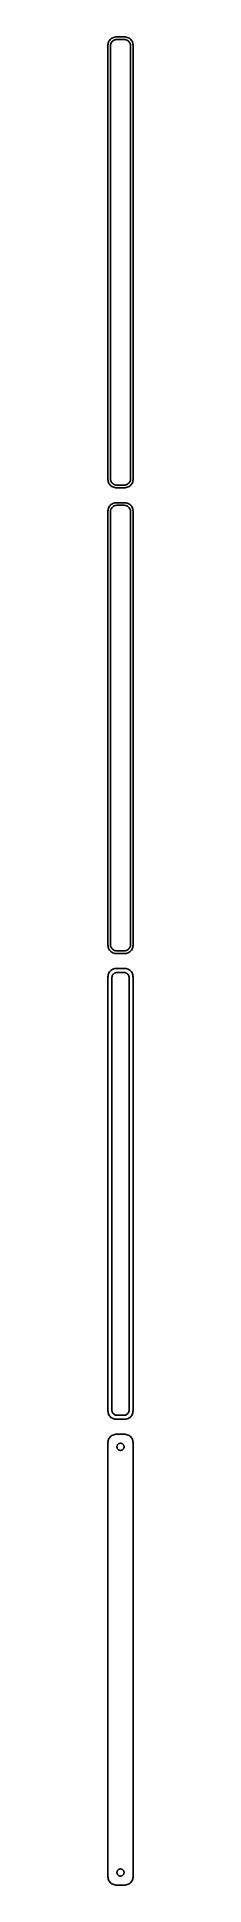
# Model space of a CAD drawing. Header units: metres. Extents: x -8 to 8, y 981 to 2088.
import ezdxf

# ---------------------------------------------------------------- set-up
doc = ezdxf.new("R2010")
doc.units = ezdxf.units.M

msp = doc.modelspace()

# ---------------------------------------------------------------- linework, layer by layer
for p, q in [((-7.46057, 2083.63), (-7.5, 2083)), ((-7.5, 2083), (-7.5, 1823)), ((-7.34291, 2084.24), (-7.46057, 2083.63)), ((-7.14888, 2084.84), (-7.34291, 2084.24)), ((-6.88153, 2085.41), (-7.14888, 2084.84)), ((-6.54507, 2085.94), (-6.88153, 2085.41)), ((-6.14484, 2086.42), (-6.54507, 2085.94)), ((-5.68712, 2086.85), (-6.14484, 2086.42)), ((-6, 2082.5), (-5.96844, 2083)), ((-6, 1823.5), (-6, 2082.5)), ((-5.96844, 2083), (-5.87433, 2083.49)), ((-5.87433, 2083.49), (-5.7191, 2083.97)), ((-5.7191, 2083.97), (-5.50522, 2084.43)), ((-5.17912, 2087.22), (-5.68712, 2086.85)), ((-5.50522, 2084.43), (-5.23605, 2084.85)), ((-5.23605, 2084.85), (-4.91586, 2085.24)), ((-4.62889, 2087.52), (-5.17912, 2087.22)), ((-4.91586, 2085.24), (-4.54968, 2085.58)), ((-4.04507, 2087.76), (-4.62889, 2087.52)), ((-4.54968, 2085.58), (-4.1433, 2085.88)), ((-4.1433, 2085.88), (-3.70311, 2086.12)), ((-3.4369, 2087.91), (-4.04507, 2087.76)), ((-3.70311, 2086.12), (-3.23605, 2086.3)), ((-2.81395, 2087.99), (-3.4369, 2087.91)), ((-3.23605, 2086.3), (-2.74951, 2086.43)), ((2.81395, 2087.99), (-2.81395, 2087.99)), ((-2.74951, 2086.43), (-2.25116, 2086.49)), ((-2.25116, 2086.49), (2.25116, 2086.49)), ((2.25116, 2086.49), (2.74951, 2086.43)), ((2.74951, 2086.43), (3.23605, 2086.3)), ((3.4369, 2087.91), (2.81395, 2087.99)), ((3.23605, 2086.3), (3.70311, 2086.12)), ((4.04507, 2087.76), (3.4369, 2087.91)), ((3.70311, 2086.12), (4.1433, 2085.88)), ((4.62889, 2087.52), (4.04507, 2087.76)), ((4.1433, 2085.88), (4.54968, 2085.58)), ((4.54968, 2085.58), (4.91586, 2085.24)), ((5.17912, 2087.22), (4.62889, 2087.52)), ((4.91586, 2085.24), (5.23605, 2084.85)), ((5.68712, 2086.85), (5.17912, 2087.22)), ((5.23605, 2084.85), (5.50522, 2084.43)), ((5.50522, 2084.43), (5.7191, 2083.97)), ((6.14484, 2086.42), (5.68712, 2086.85)), ((5.7191, 2083.97), (5.87433, 2083.49)), ((5.87433, 2083.49), (5.96844, 2083)), ((5.96844, 2083), (6, 2082.5)), ((6, 2082.5), (6, 1823.5)), ((6.54507, 2085.94), (6.14484, 2086.42)), ((6.88153, 2085.41), (6.54507, 2085.94)), ((7.14888, 2084.84), (6.88153, 2085.41)), ((7.34291, 2084.24), (7.14888, 2084.84)), ((7.46057, 2083.63), (7.34291, 2084.24)), ((7.5, 2083), (7.46057, 2083.63)), ((7.5, 1823), (7.5, 2083)), ((-7.5, 1823), (-7.46057, 1822.37)), ((-7.46057, 1822.37), (-7.34291, 1821.76)), ((-7.34291, 1821.76), (-7.14888, 1821.16)), ((-7.14888, 1821.16), (-6.88153, 1820.59)), ((-6.88153, 1820.59), (-6.54507, 1820.06)), ((-6.54507, 1820.06), (-6.14484, 1819.58)), ((-6.14484, 1819.58), (-5.68712, 1819.15)), ((-5.96844, 1823), (-6, 1823.5)), ((-5.87433, 1822.51), (-5.96844, 1823)), ((-5.7191, 1822.03), (-5.87433, 1822.51)), ((-5.50522, 1821.57), (-5.7191, 1822.03)), ((-5.68712, 1819.15), (-5.17912, 1818.78)), ((-5.23605, 1821.15), (-5.50522, 1821.57)), ((-4.91586, 1820.76), (-5.23605, 1821.15)), ((-5.17912, 1818.78), (-4.62889, 1818.48)), ((-4.54968, 1820.42), (-4.91586, 1820.76)), ((-4.62889, 1818.48), (-4.04507, 1818.24)), ((-4.1433, 1820.12), (-4.54968, 1820.42)), ((-3.70311, 1819.88), (-4.1433, 1820.12)), ((-4.04507, 1818.24), (-3.4369, 1818.09)), ((-3.23605, 1819.7), (-3.70311, 1819.88)), ((-3.4369, 1818.09), (-2.81395, 1818.01)), ((-2.74951, 1819.57), (-3.23605, 1819.7)), ((-2.81395, 1818.01), (2.81395, 1818.01)), ((-2.25116, 1819.51), (-2.74951, 1819.57)), ((2.25116, 1819.51), (-2.25116, 1819.51)), ((2.74951, 1819.57), (2.25116, 1819.51)), ((3.23605, 1819.7), (2.74951, 1819.57)), ((2.81395, 1818.01), (3.4369, 1818.09)), ((3.70311, 1819.88), (3.23605, 1819.7)), ((3.4369, 1818.09), (4.04507, 1818.24)), ((4.1433, 1820.12), (3.70311, 1819.88)), ((4.04507, 1818.24), (4.62889, 1818.48)), ((4.54968, 1820.42), (4.1433, 1820.12)), ((4.91586, 1820.76), (4.54968, 1820.42)), ((4.62889, 1818.48), (5.17912, 1818.78)), ((5.23605, 1821.15), (4.91586, 1820.76)), ((5.17912, 1818.78), (5.68712, 1819.15)), ((5.50522, 1821.57), (5.23605, 1821.15)), ((5.7191, 1822.03), (5.50522, 1821.57)), ((5.68712, 1819.15), (6.14484, 1819.58)), ((5.87433, 1822.51), (5.7191, 1822.03)), ((5.96844, 1823), (5.87433, 1822.51)), ((6, 1823.5), (5.96844, 1823)), ((6.14484, 1819.58), (6.54507, 1820.06)), ((6.54507, 1820.06), (6.88153, 1820.59)), ((6.88153, 1820.59), (7.14888, 1821.16)), ((7.14888, 1821.16), (7.34291, 1821.76)), ((7.34291, 1821.76), (7.46057, 1822.37)), ((7.46057, 1822.37), (7.5, 1823)), ((-7.46057, 1804.63), (-7.5, 1804)), ((-7.34291, 1805.24), (-7.46057, 1804.63)), ((-7.14888, 1805.84), (-7.34291, 1805.24)), ((-6.88153, 1806.41), (-7.14888, 1805.84)), ((-6.54507, 1806.94), (-6.88153, 1806.41)), ((-6.14484, 1807.42), (-6.54507, 1806.94)), ((-5.68712, 1807.85), (-6.14484, 1807.42)), ((-5.96844, 1804), (-5.87433, 1804.49)), ((-5.87433, 1804.49), (-5.7191, 1804.97)), ((-5.7191, 1804.97), (-5.50522, 1805.43)), ((-5.17912, 1808.22), (-5.68712, 1807.85)), ((-5.50522, 1805.43), (-5.23605, 1805.85)), ((-5.23605, 1805.85), (-4.91586, 1806.24)), ((-4.62889, 1808.52), (-5.17912, 1808.22)), ((-4.91586, 1806.24), (-4.54968, 1806.58)), ((-4.04507, 1808.76), (-4.62889, 1808.52)), ((-4.54968, 1806.58), (-4.1433, 1806.88)), ((-4.1433, 1806.88), (-3.70311, 1807.12)), ((-3.4369, 1808.91), (-4.04507, 1808.76)), ((-3.70311, 1807.12), (-3.23605, 1807.3)), ((-2.81395, 1808.99), (-3.4369, 1808.91)), ((-3.23605, 1807.3), (-2.74951, 1807.43)), ((2.81395, 1808.99), (-2.81395, 1808.99)), ((-2.74951, 1807.43), (-2.25116, 1807.49)), ((-2.25116, 1807.49), (2.25116, 1807.49)), ((2.25116, 1807.49), (2.74951, 1807.43)), ((2.74951, 1807.43), (3.23605, 1807.3)), ((3.4369, 1808.91), (2.81395, 1808.99)), ((3.23605, 1807.3), (3.70311, 1807.12)), ((4.04507, 1808.76), (3.4369, 1808.91)), ((3.70311, 1807.12), (4.1433, 1806.88)), ((4.62889, 1808.52), (4.04507, 1808.76)), ((4.1433, 1806.88), (4.54968, 1806.58)), ((4.54968, 1806.58), (4.91586, 1806.24)), ((5.17912, 1808.22), (4.62889, 1808.52)), ((4.91586, 1806.24), (5.23605, 1805.85)), ((5.68712, 1807.85), (5.17912, 1808.22)), ((5.23605, 1805.85), (5.50522, 1805.43)), ((5.50522, 1805.43), (5.7191, 1804.97)), ((6.14484, 1807.42), (5.68712, 1807.85)), ((5.7191, 1804.97), (5.87433, 1804.49)), ((5.87433, 1804.49), (5.96844, 1804)), ((6.54507, 1806.94), (6.14484, 1807.42)), ((6.88153, 1806.41), (6.54507, 1806.94)), ((7.14888, 1805.84), (6.88153, 1806.41)), ((7.34291, 1805.24), (7.14888, 1805.84)), ((7.46057, 1804.63), (7.34291, 1805.24)), ((7.5, 1804), (7.46057, 1804.63)), ((-7.5, 1804), (-7.5, 1544)), ((-6, 1803.5), (-5.96844, 1804)), ((-6, 1544.5), (-6, 1803.5)), ((5.96844, 1804), (6, 1803.5)), ((6, 1803.5), (6, 1544.5)), ((7.5, 1544), (7.5, 1804)), ((-7.5, 1544), (-7.46057, 1543.37)), ((-7.46057, 1543.37), (-7.34291, 1542.76)), ((-7.34291, 1542.76), (-7.14888, 1542.16)), ((-7.14888, 1542.16), (-6.88153, 1541.59)), ((-6.88153, 1541.59), (-6.54507, 1541.06)), ((-6.54507, 1541.06), (-6.14484, 1540.58)), ((-6.14484, 1540.58), (-5.68712, 1540.15)), ((-5.96844, 1544), (-6, 1544.5)), ((-5.87433, 1543.51), (-5.96844, 1544)), ((-5.7191, 1543.03), (-5.87433, 1543.51)), ((-5.50522, 1542.57), (-5.7191, 1543.03)), ((-5.68712, 1540.15), (-5.17912, 1539.78)), ((-5.23605, 1542.15), (-5.50522, 1542.57)), ((-4.91586, 1541.76), (-5.23605, 1542.15)), ((-5.17912, 1539.78), (-4.62889, 1539.48)), ((-4.54968, 1541.42), (-4.91586, 1541.76)), ((-4.62889, 1539.48), (-4.04507, 1539.24)), ((-4.1433, 1541.12), (-4.54968, 1541.42)), ((-3.70311, 1540.88), (-4.1433, 1541.12)), ((-4.04507, 1539.24), (-3.4369, 1539.09)), ((-3.23605, 1540.7), (-3.70311, 1540.88)), ((-3.4369, 1539.09), (-2.81395, 1539.01)), ((-2.74951, 1540.57), (-3.23605, 1540.7)), ((-2.81395, 1539.01), (2.81395, 1539.01)), ((-2.25116, 1540.51), (-2.74951, 1540.57)), ((2.25116, 1540.51), (-2.25116, 1540.51)), ((2.74951, 1540.57), (2.25116, 1540.51)), ((3.23605, 1540.7), (2.74951, 1540.57)), ((2.81395, 1539.01), (3.4369, 1539.09)), ((3.70311, 1540.88), (3.23605, 1540.7)), ((3.4369, 1539.09), (4.04507, 1539.24)), ((4.1433, 1541.12), (3.70311, 1540.88)), ((4.04507, 1539.24), (4.62889, 1539.48)), ((4.54968, 1541.42), (4.1433, 1541.12)), ((4.91586, 1541.76), (4.54968, 1541.42)), ((4.62889, 1539.48), (5.17912, 1539.78)), ((5.23605, 1542.15), (4.91586, 1541.76)), ((5.17912, 1539.78), (5.68712, 1540.15)), ((5.50522, 1542.57), (5.23605, 1542.15)), ((5.7191, 1543.03), (5.50522, 1542.57)), ((5.68712, 1540.15), (6.14484, 1540.58)), ((5.87433, 1543.51), (5.7191, 1543.03)), ((5.96844, 1544), (5.87433, 1543.51)), ((6, 1544.5), (5.96844, 1544)), ((6.14484, 1540.58), (6.54507, 1541.06)), ((6.54507, 1541.06), (6.88153, 1541.59)), ((6.88153, 1541.59), (7.14888, 1542.16)), ((7.14888, 1542.16), (7.34291, 1542.76)), ((7.34291, 1542.76), (7.46057, 1543.37)), ((7.46057, 1543.37), (7.5, 1544)), ((-6.54507, 1527.94), (-6.88153, 1527.41)), ((-6.14484, 1528.42), (-6.54507, 1527.94)), ((-5.68712, 1528.85), (-6.14484, 1528.42)), ((-5.17912, 1529.22), (-5.68712, 1528.85)), ((-4.62889, 1529.52), (-5.17912, 1529.22)), ((-4.04507, 1529.76), (-4.62889, 1529.52)), ((-3.4369, 1529.91), (-4.04507, 1529.76)), ((-2.81395, 1529.99), (-3.4369, 1529.91)), ((2.81395, 1529.99), (-2.81395, 1529.99)), ((3.4369, 1529.91), (2.81395, 1529.99)), ((4.04507, 1529.76), (3.4369, 1529.91)), ((4.62889, 1529.52), (4.04507, 1529.76)), ((5.17912, 1529.22), (4.62889, 1529.52)), ((5.68712, 1528.85), (5.17912, 1529.22)), ((6.14484, 1528.42), (5.68712, 1528.85)), ((6.54507, 1527.94), (6.14484, 1528.42)), ((6.88153, 1527.41), (6.54507, 1527.94)), ((-7.46057, 1525.63), (-7.5, 1525)), ((-7.5, 1525), (-7.5, 1265)), ((-7.34291, 1526.24), (-7.46057, 1525.63)), ((-7.14888, 1526.84), (-7.34291, 1526.24)), ((-6.88153, 1527.41), (-7.14888, 1526.84)), ((-5.11292, 1524.5), (-5.08836, 1524.89)), ((-5.11292, 1265.5), (-5.11292, 1524.5)), ((-5.08836, 1524.89), (-5.01512, 1525.27)), ((-5.01512, 1525.27), (-4.89432, 1525.65)), ((-4.89432, 1525.65), (-4.72786, 1526)), ((-4.72786, 1526), (-4.5184, 1526.33)), ((-4.5184, 1526.33), (-4.26921, 1526.63)), ((-4.26921, 1526.63), (-3.98424, 1526.9)), ((-3.98424, 1526.9), (-3.66798, 1527.13)), ((-3.66798, 1527.13), (-3.32541, 1527.32)), ((-3.32541, 1527.32), (-2.96194, 1527.46)), ((-2.96194, 1527.46), (-2.5833, 1527.56)), ((-2.5833, 1527.56), (-2.19545, 1527.61)), ((-2.19545, 1527.61), (2.19545, 1527.61)), ((2.19545, 1527.61), (2.5833, 1527.56)), ((2.5833, 1527.56), (2.96194, 1527.46)), ((2.96194, 1527.46), (3.32541, 1527.32)), ((3.32541, 1527.32), (3.66798, 1527.13)), ((3.66798, 1527.13), (3.98424, 1526.9)), ((3.98424, 1526.9), (4.26921, 1526.63)), ((4.26921, 1526.63), (4.5184, 1526.33)), ((4.5184, 1526.33), (4.72786, 1526)), ((4.72786, 1526), (4.89432, 1525.65)), ((4.89432, 1525.65), (5.01512, 1525.27)), ((5.01512, 1525.27), (5.08836, 1524.89)), ((5.08836, 1524.89), (5.11292, 1524.5)), ((5.11292, 1524.5), (5.11292, 1265.5)), ((7.14888, 1526.84), (6.88153, 1527.41)), ((7.34291, 1526.24), (7.14888, 1526.84)), ((7.46057, 1525.63), (7.34291, 1526.24)), ((7.5, 1525), (7.46057, 1525.63)), ((7.5, 1265), (7.5, 1525)), ((-7.5, 1265), (-7.46057, 1264.37)), ((-7.46057, 1264.37), (-7.34291, 1263.76)), ((-7.34291, 1263.76), (-7.14888, 1263.16)), ((-7.14888, 1263.16), (-6.88153, 1262.59)), ((-6.88153, 1262.59), (-6.54507, 1262.06)), ((-6.54507, 1262.06), (-6.14484, 1261.58)), ((-5.08836, 1265.11), (-5.11292, 1265.5)), ((-5.01512, 1264.73), (-5.08836, 1265.11)), ((-4.89432, 1264.35), (-5.01512, 1264.73)), ((-4.72786, 1264), (-4.89432, 1264.35)), ((-4.5184, 1263.67), (-4.72786, 1264)), ((-4.26921, 1263.37), (-4.5184, 1263.67)), ((-3.98424, 1263.1), (-4.26921, 1263.37)), ((-3.66798, 1262.87), (-3.98424, 1263.1)), ((-3.32541, 1262.68), (-3.66798, 1262.87)), ((-2.96194, 1262.54), (-3.32541, 1262.68)), ((-2.5833, 1262.44), (-2.96194, 1262.54)), ((-2.19545, 1262.39), (-2.5833, 1262.44)), ((2.19545, 1262.39), (-2.19545, 1262.39)), ((2.5833, 1262.44), (2.19545, 1262.39)), ((2.96194, 1262.54), (2.5833, 1262.44)), ((3.32541, 1262.68), (2.96194, 1262.54)), ((3.66798, 1262.87), (3.32541, 1262.68)), ((3.98424, 1263.1), (3.66798, 1262.87)), ((4.26921, 1263.37), (3.98424, 1263.1)), ((4.5184, 1263.67), (4.26921, 1263.37)), ((4.72786, 1264), (4.5184, 1263.67)), ((4.89432, 1264.35), (4.72786, 1264)), ((5.01512, 1264.73), (4.89432, 1264.35)), ((5.08836, 1265.11), (5.01512, 1264.73)), ((5.11292, 1265.5), (5.08836, 1265.11)), ((6.14484, 1261.58), (6.54507, 1262.06)), ((6.54507, 1262.06), (6.88153, 1262.59)), ((6.88153, 1262.59), (7.14888, 1263.16)), ((7.14888, 1263.16), (7.34291, 1263.76)), ((7.34291, 1263.76), (7.46057, 1264.37)), ((7.46057, 1264.37), (7.5, 1265)), ((-6.14484, 1261.58), (-5.68712, 1261.15)), ((-5.68712, 1261.15), (-5.17912, 1260.78)), ((-5.17912, 1260.78), (-4.62889, 1260.48)), ((-4.62889, 1260.48), (-4.04507, 1260.24)), ((-4.04507, 1260.24), (-3.4369, 1260.09)), ((-3.4369, 1250.91), (-4.04507, 1250.76)), ((-3.4369, 1260.09), (-2.81395, 1260.01)), ((-2.81395, 1250.99), (-3.4369, 1250.91)), ((-2.81395, 1260.01), (2.81395, 1260.01)), ((2.81395, 1250.99), (-2.81395, 1250.99)), ((2.81395, 1260.01), (3.4369, 1260.09)), ((3.4369, 1250.91), (2.81395, 1250.99)), ((3.4369, 1260.09), (4.04507, 1260.24)), ((4.04507, 1250.76), (3.4369, 1250.91)), ((4.04507, 1260.24), (4.62889, 1260.48)), ((4.62889, 1260.48), (5.17912, 1260.78)), ((5.17912, 1260.78), (5.68712, 1261.15)), ((5.68712, 1261.15), (6.14484, 1261.58)), ((-7.46057, 1246.63), (-7.5, 1246)), ((-7.5, 1246), (-7.5, 986)), ((-7.34291, 1247.24), (-7.46057, 1246.63)), ((-7.14888, 1247.84), (-7.34291, 1247.24)), ((-6.88153, 1248.41), (-7.14888, 1247.84)), ((-6.54507, 1248.94), (-6.88153, 1248.41)), ((-6.14484, 1249.42), (-6.54507, 1248.94)), ((-5.68712, 1249.85), (-6.14484, 1249.42)), ((-5.17912, 1250.22), (-5.68712, 1249.85)), ((-4.62889, 1250.52), (-5.17912, 1250.22)), ((-4.04507, 1250.76), (-4.62889, 1250.52)), ((-2.13528, 1243.5), (-2.11845, 1243.77)), ((-2.11845, 1243.23), (-2.13528, 1243.5)), ((-2.11845, 1243.77), (-2.06821, 1244.03)), ((-2.06821, 1242.97), (-2.11845, 1243.23)), ((-2.06821, 1244.03), (-1.98534, 1244.29)), ((-1.98534, 1242.71), (-2.06821, 1242.97)), ((-1.98534, 1244.29), (-1.87117, 1244.53)), ((-1.87117, 1242.47), (-1.98534, 1242.71)), ((-1.87117, 1244.53), (-1.72748, 1244.76)), ((-1.72748, 1242.24), (-1.87117, 1242.47)), ((-1.72748, 1244.76), (-1.55655, 1244.96)), ((-1.55655, 1242.04), (-1.72748, 1242.24)), ((-1.55655, 1244.96), (-1.36108, 1245.15)), ((-1.36108, 1241.85), (-1.55655, 1242.04)), ((-1.36108, 1245.15), (-1.14413, 1245.3)), ((-1.14413, 1241.7), (-1.36108, 1241.85)), ((-1.14413, 1245.3), (-0.909149, 1245.43)), ((-0.909149, 1241.57), (-1.14413, 1241.7)), ((-0.909149, 1245.43), (-0.659836, 1245.53)), ((-0.659836, 1241.47), (-0.909149, 1241.57)), ((-0.659836, 1245.53), (-0.400101, 1245.6)), ((-0.400101, 1241.4), (-0.659836, 1241.47)), ((-0.400101, 1245.6), (-0.134064, 1245.63)), ((-0.134064, 1241.37), (-0.400101, 1241.4)), ((-0.134064, 1245.63), (0.134064, 1245.63)), ((0.134064, 1241.37), (-0.134064, 1241.37)), ((0.134064, 1245.63), (0.400101, 1245.6)), ((0.400101, 1241.4), (0.134064, 1241.37)), ((0.400101, 1245.6), (0.659836, 1245.53)), ((0.659836, 1241.47), (0.400101, 1241.4)), ((0.659836, 1245.53), (0.909149, 1245.43)), ((0.909149, 1241.57), (0.659836, 1241.47)), ((0.909149, 1245.43), (1.14413, 1245.3)), ((1.14413, 1241.7), (0.909149, 1241.57)), ((1.14413, 1245.3), (1.36108, 1245.15)), ((1.36108, 1241.85), (1.14413, 1241.7)), ((1.36108, 1245.15), (1.55655, 1244.96)), ((1.55655, 1242.04), (1.36108, 1241.85)), ((1.55655, 1244.96), (1.72748, 1244.76)), ((1.72748, 1242.24), (1.55655, 1242.04)), ((1.72748, 1244.76), (1.87117, 1244.53)), ((1.87117, 1242.47), (1.72748, 1242.24)), ((1.87117, 1244.53), (1.98534, 1244.29)), ((1.98534, 1242.71), (1.87117, 1242.47)), ((1.98534, 1244.29), (2.06821, 1244.03)), ((2.06821, 1242.97), (1.98534, 1242.71)), ((2.06821, 1244.03), (2.11845, 1243.77)), ((2.11845, 1243.23), (2.06821, 1242.97)), ((2.11845, 1243.77), (2.13528, 1243.5)), ((2.13528, 1243.5), (2.11845, 1243.23)), ((4.62889, 1250.52), (4.04507, 1250.76)), ((5.17912, 1250.22), (4.62889, 1250.52)), ((5.68712, 1249.85), (5.17912, 1250.22)), ((6.14484, 1249.42), (5.68712, 1249.85)), ((6.54507, 1248.94), (6.14484, 1249.42)), ((6.88153, 1248.41), (6.54507, 1248.94)), ((7.14888, 1247.84), (6.88153, 1248.41)), ((7.34291, 1247.24), (7.14888, 1247.84)), ((7.46057, 1246.63), (7.34291, 1247.24)), ((7.5, 1246), (7.46057, 1246.63)), ((7.5, 986), (7.5, 1246)), ((-7.5, 986), (-7.46057, 985.373)), ((-7.46057, 985.373), (-7.34291, 984.757)), ((-2.13528, 988.5), (-2.11845, 988.768)), ((-2.11845, 988.232), (-2.13528, 988.5)), ((-2.11845, 988.768), (-2.06821, 989.031)), ((-2.06821, 987.969), (-2.11845, 988.232)), ((-2.06821, 989.031), (-1.98534, 989.286)), ((-1.98534, 987.714), (-2.06821, 987.969)), ((-1.98534, 989.286), (-1.87117, 989.529)), ((-1.87117, 987.471), (-1.98534, 987.714)), ((-1.87117, 989.529), (-1.72748, 989.755)), ((-1.72748, 987.245), (-1.87117, 987.471)), ((-1.72748, 989.755), (-1.55655, 989.962)), ((-1.55655, 987.038), (-1.72748, 987.245)), ((-1.55655, 989.962), (-1.36108, 990.145)), ((-1.36108, 986.855), (-1.55655, 987.038)), ((-1.36108, 990.145), (-1.14413, 990.303)), ((-1.14413, 986.697), (-1.36108, 986.855)), ((-1.14413, 990.303), (-0.909149, 990.432)), ((-0.909149, 986.568), (-1.14413, 986.697)), ((-0.909149, 990.432), (-0.659836, 990.531)), ((-0.659836, 986.469), (-0.909149, 986.568)), ((-0.659836, 990.531), (-0.400101, 990.597)), ((-0.400101, 986.403), (-0.659836, 986.469)), ((-0.400101, 990.597), (-0.134064, 990.631)), ((-0.134064, 986.369), (-0.400101, 986.403)), ((-0.134064, 990.631), (0.134064, 990.631)), ((0.134064, 986.369), (-0.134064, 986.369)), ((0.134064, 990.631), (0.400101, 990.597)), ((0.400101, 986.403), (0.134064, 986.369)), ((0.400101, 990.597), (0.659836, 990.531)), ((0.659836, 986.469), (0.400101, 986.403)), ((0.659836, 990.531), (0.909149, 990.432)), ((0.909149, 986.568), (0.659836, 986.469)), ((0.909149, 990.432), (1.14413, 990.303)), ((1.14413, 986.697), (0.909149, 986.568)), ((1.14413, 990.303), (1.36108, 990.145)), ((1.36108, 986.855), (1.14413, 986.697)), ((1.36108, 990.145), (1.55655, 989.962)), ((1.55655, 987.038), (1.36108, 986.855)), ((1.55655, 989.962), (1.72748, 989.755)), ((1.72748, 987.245), (1.55655, 987.038)), ((1.72748, 989.755), (1.87117, 989.529)), ((1.87117, 987.471), (1.72748, 987.245)), ((1.87117, 989.529), (1.98534, 989.286)), ((1.98534, 987.714), (1.87117, 987.471)), ((1.98534, 989.286), (2.06821, 989.031)), ((2.06821, 987.969), (1.98534, 987.714)), ((2.06821, 989.031), (2.11845, 988.768)), ((2.11845, 988.232), (2.06821, 987.969)), ((2.11845, 988.768), (2.13528, 988.5)), ((2.13528, 988.5), (2.11845, 988.232)), ((7.34291, 984.757), (7.46057, 985.373)), ((7.46057, 985.373), (7.5, 986)), ((-7.34291, 984.757), (-7.14888, 984.159)), ((-7.14888, 984.159), (-6.88153, 983.591)), ((-6.88153, 983.591), (-6.54507, 983.061)), ((-6.54507, 983.061), (-6.14484, 982.577)), ((-6.14484, 982.577), (-5.68712, 982.147)), ((-5.68712, 982.147), (-5.17912, 981.778)), ((-5.17912, 981.778), (-4.62889, 981.476)), ((-4.62889, 981.476), (-4.04507, 981.245)), ((-4.04507, 981.245), (-3.4369, 981.089)), ((-3.4369, 981.089), (-2.81395, 981.01)), ((-2.81395, 981.01), (2.81395, 981.01)), ((2.81395, 981.01), (3.4369, 981.089)), ((3.4369, 981.089), (4.04507, 981.245)), ((4.04507, 981.245), (4.62889, 981.476)), ((4.62889, 981.476), (5.17912, 981.778)), ((5.17912, 981.778), (5.68712, 982.147)), ((5.68712, 982.147), (6.14484, 982.577)), ((6.14484, 982.577), (6.54507, 983.061)), ((6.54507, 983.061), (6.88153, 983.591)), ((6.88153, 983.591), (7.14888, 984.159)), ((7.14888, 984.159), (7.34291, 984.757))]:
    msp.add_line(p, q)

doc.saveas('drawing.dxf')
